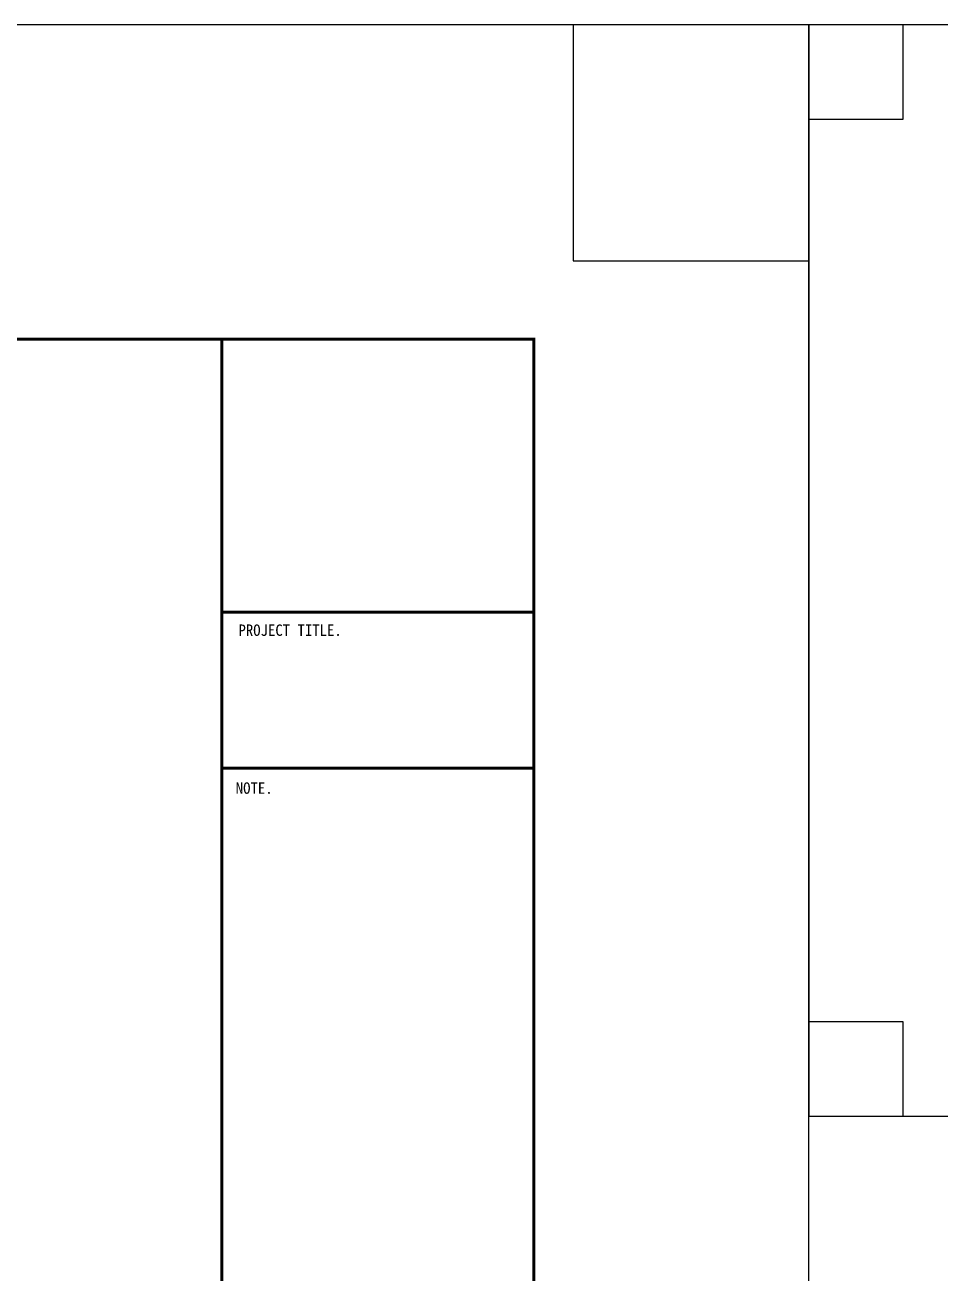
# Model space of a CAD drawing. Header units: millimetres. Extents: x 2237537 to 2823092, y 532110 to 734861.
# Drawn here: x 2485133 to 2496862, y 620986 to 636981 of the extents above; entities that cross this region are included whole.
import ezdxf
from ezdxf.enums import TextEntityAlignment as Align

# ---------------------------------------------------------------- set-up
doc = ezdxf.new("R2010")
doc.units = ezdxf.units.MM
doc.header["$LTSCALE"] = 300
doc.header["$MEASUREMENT"] = 0
doc.layers.get('0').update_dxf_attribs({"lineweight": 0})
doc.layers.add('BOX-T2', color=4, linetype='Continuous')
doc.layers.add('FORM', color=4, linetype='Continuous')
doc.styles.add('box4', font='GulimChe.ttf')

# ---------------------------------------------------------------- blocks, each defined once
blk = doc.blocks.new('FORM')
at = {"layer": 'FORM', "flags": 128}
blk.add_lwpolyline([(162564, 26543), (159542, 26543), (159542, 23521), (162564, 23521), (162564, 58478), (159542, 58478), (159542, 55456), (162564, 55456), (162564, 58478), (115719, 58478), (115719, 55456), (118742, 55456), (118742, 58478), (115719, 58478), (115719, 23521), (118742, 23521), (118742, 26543), (115719, 26543), (115719, 23521), (162564, 23521)], dxfattribs=at)
at = {"layer": 'FORM', "const_width": 37.8}
blk.add_lwpolyline([(120245, 27347), (120245, 54452), (159038, 54452), (159038, 27347)], close=True, dxfattribs=at)
at = {"layer": 'FORM', "const_width": 37.5}
for points in [[(159038, 50952), (155038, 50952)], [(159038, 48952), (155038, 48952)]]:
    blk.add_lwpolyline(points, dxfattribs=at)
at = {"layer": 'BOX-T2', "style": 'box4'}
for s, height, p in [('PROJECT TITLE.', 146.29, (155914, 50649)), ('NOTE.', 146.3, (155454, 48625))]:
    blk.add_text(s, height=height, dxfattribs=at).set_placement(p, align=Align.CENTER)

msp = doc.modelspace()

# ---------------------------------------------------------------- linework, layer by layer
at = {"layer": 'FORM', "const_width": 37.5}
msp.add_lwpolyline([(2487655.2, 605849.9), (2487655.2, 632955)], dxfattribs=at)

# ---------------------------------------------------------------- block references
msp.add_blockref('FORM', (2332617.3, 578502.8))
at = {"xscale": 0.3999999999068677, "yscale": 0.4000000000232831, "zscale": 0.4}
msp.add_blockref('FORM', (2448893.4, 613589.7), dxfattribs=at)

doc.saveas('drawing.dxf')
